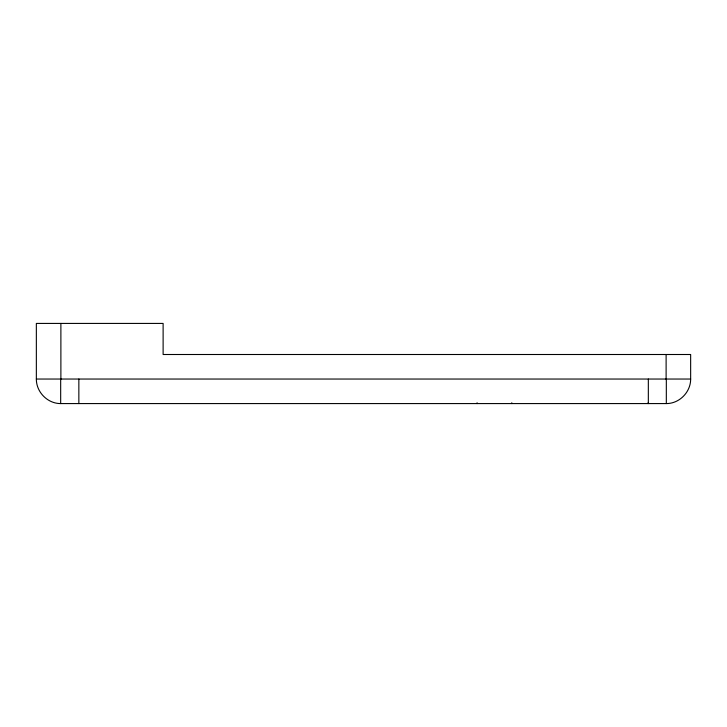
<?xml version="1.0" encoding="UTF-8"?>
<svg xmlns="http://www.w3.org/2000/svg" width="727" height="727" viewBox="0 0 727 727"><rect width="100%" height="100%" fill="white"/><g stroke="black" fill="none" stroke-linecap="round" stroke-linejoin="round"><path stroke-width="1.09" d="M690.65 379.04C690.741 392.089 679.427 403.649 666.323 403.576L60.677 403.576C47.573 403.649 36.259 392.089 36.35 379.04L36.35 323.424L163.121 323.424L163.121 354.503L690.65 354.503L690.65 379.04L36.35 379.04M477.076 402.74L477.085 403.576M666.323 379.04L666.323 403.576M666.114 354.503L666.114 379.04M648.33 379.04L648.33 403.576M648.148 402.74L648.148 403.576M511.799 402.74L511.799 403.576M78.852 379.04L78.852 403.576M60.886 323.424L60.886 379.04M60.677 379.04L60.677 403.576"/></g></svg>
